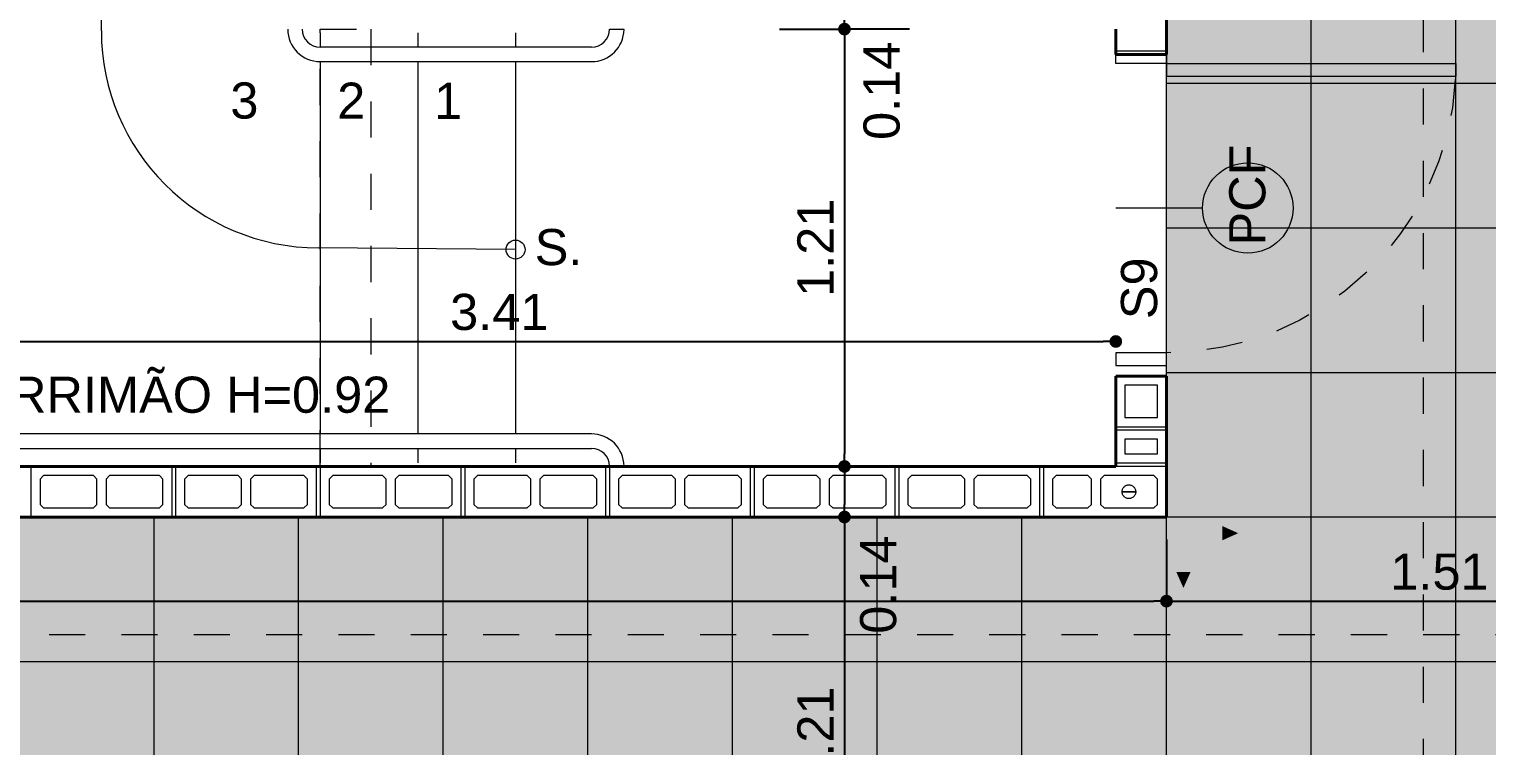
# Model space of a CAD drawing. Header units: millimetres. Extents: x 173 to 410, y -14 to 183.
# Drawn here: x 345.795 to 349.827, y -4.514 to -2.53 of the extents above; entities that cross this region are included whole.
import ezdxf
from ezdxf.enums import TextEntityAlignment as Align

# ---------------------------------------------------------------- set-up
doc = ezdxf.new("R2010")
doc.units = ezdxf.units.MM
doc.set_wipeout_variables(frame=1)
doc.linetypes.add('DASHDOT', pattern=[1, 0.5, -0.25, 0, -0.25])
doc.linetypes.add('HIDDEN', pattern=[0.05, 0.025, -0.025])
doc.layers.get('0').update_dxf_attribs({"color": 4})
for name, color, linetype, lineweight in [('ARQ Alvenaria', 201, 'Continuous', 40), ('ARQ Anotações', 2, 'Continuous', 5), ('ARQ Caixilharia', 140, 'Continuous', 9), ('ARQ Eixos', 8, 'DASHDOT', 5), ('ARQ Hachuras', 8, 'Continuous', 5), ('ARQ Projeções', 144, 'HIDDEN', 5), ('ARQ Visto', 152, 'Continuous', 13)]:
    doc.layers.add(name, color=color, linetype=linetype, lineweight=lineweight)
doc.layers.add('ARQ Forros', color=7, linetype='HIDDEN', lineweight=5, true_color=0xcacaca)
doc.layers.add('ARQ Pisos', color=9, linetype='Continuous', lineweight=5, true_color=0x808080)
doc.styles.get("Standard").update_dxf_attribs({"font": 'arial.ttf'})
doc.dimstyles.new('Executivo 1-50', dxfattribs={"dimtxt": 0.1, "dimasz": 0.035, "dimexe": 0, "dimexo": 0.0625, "dimgap": 0.03, "dimtad": 1, "dimzin": 0, "dimdsep": 46, "dimtxsty": 'Standard', "dimblk": 'DOT', "dimcen": 0.09, "dimclrd": 8, "dimclre": 8, "dimadec": 0, "dimazin": 0, "dimtfac": 1, "dimtix": 1, "dimtmove": 2, "dimatfit": 3, "dimldrblk": 'DOT', "dimfxl": 0.18, "dimfxlon": 1, "dimtolj": 1, "dimtzin": 0, "dimarcsym": 0})

# ---------------------------------------------------------------- blocks, each defined once
blk = doc.blocks.new('WALL_1015', base_point=(1.1049, 0.355))
at = {"lineweight": 0, "ltscale": 6.330599}
blk.add_wipeout([(1.1049, 0.315), (1.8549, 0.315), (1.8549, 0.355), (1.1049, 0.355)], dxfattribs=at).dxf.layer = 'ARQ Visto'
at = {"layer": 'ARQ Visto', "lineweight": 13}
for p, q in [((1.8549, 0.355), (1.1049, 0.355)), ((1.1049, 0.315), (1.8549, 0.315))]:
    blk.add_line(p, q, dxfattribs=at)
blk = doc.blocks.new('WALL_1016', base_point=(-0.0051, -0.755))
at = {"lineweight": 0, "ltscale": 6.408231}
blk.add_wipeout([(-0.0051, -0.755), (1.8549, -0.755), (1.8549, -0.715), (-0.0051, -0.715)], dxfattribs=at).dxf.layer = 'ARQ Visto'
at = {"layer": 'ARQ Visto', "lineweight": 13}
for p, q in [((1.8549, -0.715), (-0.0051, -0.715)), ((-0.0051, -0.755), (1.8549, -0.755))]:
    blk.add_line(p, q, dxfattribs=at)
blk = doc.blocks.new('WALL_1017', base_point=(1.8549, 0.355))
at = {"layer": 'ARQ Visto', "lineweight": 13}
blk.add_line((1.9449, 0.404), (1.9049, 0.4044), dxfattribs=at)
for radius in [0.05, 0.09]:
    blk.add_arc((1.8549, 0.405), radius, 270, 359.3617, dxfattribs=at)
blk = doc.blocks.new('WALL_1018', base_point=(1.9049, -0.8044))
at = {"layer": 'ARQ Visto', "lineweight": 13}
blk.add_line((1.9049, -0.8044), (1.9449, -0.804), dxfattribs=at)
for radius in [0.09, 0.05]:
    blk.add_arc((1.8549, -0.805), radius, 0.6383, 90, dxfattribs=at)
blk = doc.blocks.new('WALL_1032', base_point=(1.0549, 0.405))
at = {"layer": 'ARQ Visto', "lineweight": 13}
for radius in [0.09, 0.05]:
    blk.add_arc((1.1049, 0.405), radius, 180, 270, dxfattribs=at)
blk = doc.blocks.new('Folha 82')
for p, q in [((0.4, 0.8), (0.365, 0.8)), ((0.365, 0), (0.365, 0.8)), ((0.4, 0), (0.4, 0.8)), ((-0.435, 0), (-0.4, 0)), ((-0.435, -0.14), (-0.435, 0)), ((-0.4, 0), (-0.4, -0.14)), ((0.4, 0), (0.365, 0)), ((0.435, 0), (0.4, 0)), ((0.4, 0), (0.4, -0.14)), ((0.435, -0.14), (0.435, 0)), ((-0.4, -0.14), (-0.435, -0.14)), ((0.4, -0.14), (0.435, -0.14))]:
    blk.add_line(p, q)
at = {"layer": 'ARQ Projeções'}
blk.add_arc((0.4, 0), 0.8, 93.1802, 180, dxfattribs=at)
blk = doc.blocks.new('Window-Door Marker - 70_27')
at = {"color": 8}
blk.add_line((0, 0.1), (0, -0.14), dxfattribs=at)
blk.add_circle((0, 0.225), 0.125, dxfattribs=at)
blk.add_attdef('AC_MarkerText_1', text='', height=0.1, rotation=180).set_placement((0.1037, 0.3036), align=Align.BOTTOM_LEFT)
blk = doc.blocks.new('_DOT')
at = {"color": 0, "linetype": 'ByBlock', "lineweight": -2}
blk.add_line((-0.5, 0), (-1, 0), dxfattribs=at)
at = {"color": 0, "linetype": 'ByBlock', "const_width": 0.5}
blk.add_lwpolyline([(-0.25, 0, 1), (0.25, 0, 1)], format="xyb", close=True, dxfattribs=at)
blk = doc.blocks.new('*D2121')
at = {"layer": 'ARQ Anotações', "color": 8, "lineweight": -2, "transparency": 16777216}
for p, q in [((347.8701, -2.5304), (348.0501, -2.5304)), ((348.0501, -2.5654), (348.0501, -3.7054)), ((347.8701, -3.7404), (348.0501, -3.7404))]:
    blk.add_line(p, q, dxfattribs=at)
at = {"layer": 'Defpoints', "color": 0, "transparency": 16777216}
for p in [(347.5505, -2.5304), (347.4598, -3.7404), (348.0501, -3.7404)]:
    blk.add_point(p, dxfattribs=at)
at = {"layer": 'ARQ Anotações', "color": 8, "lineweight": -2, "transparency": 16777216, "xscale": 0.035, "yscale": 0.035, "zscale": 0.035}
for p, rotation in [((348.0501, -2.5304), 90), ((348.0501, -3.7404), 270)]:
    blk.add_blockref('_DOT', p, dxfattribs=dict(at, rotation=rotation))
at = {"layer": 'ARQ Anotações', "color": 0, "transparency": 16777216, "insert": (347.9698, -3.1354), "char_height": 0.1, "attachment_point": 5, "rotation": 90}
blk.add_mtext('\\A1;1.21', dxfattribs=at)
blk = doc.blocks.new('*D2122')
at = {"layer": 'ARQ Anotações', "color": 8, "lineweight": -2, "transparency": 16777216}
for p, q in [((347.8701, -3.7404), (348.0501, -3.7404)), ((348.0501, -3.7754), (348.0501, -3.8454)), ((348.138, -3.8804), (348.0501, -3.8804))]:
    blk.add_line(p, q, dxfattribs=at)
at = {"layer": 'Defpoints', "color": 0, "transparency": 16777216}
for p in [(347.4598, -3.7404), (348.0501, -3.8804), (348.2005, -3.8804)]:
    blk.add_point(p, dxfattribs=at)
at = {"layer": 'ARQ Anotações', "color": 8, "lineweight": -2, "transparency": 16777216, "xscale": 0.035, "yscale": 0.035, "zscale": 0.035}
for p, rotation in [((348.0501, -3.7404), 90), ((348.0501, -3.8804), 270)]:
    blk.add_blockref('_DOT', p, dxfattribs=dict(at, rotation=rotation))
at = {"layer": 'ARQ Anotações', "color": 0, "transparency": 16777216, "insert": (348.1439, -4.0675), "char_height": 0.1, "attachment_point": 5, "rotation": 90}
blk.add_mtext('\\A1;0.14', dxfattribs=at)
blk = doc.blocks.new('*D2123')
at = {"layer": 'ARQ Anotações', "color": 8, "lineweight": -2, "transparency": 16777216}
for p, q in [((348.138, -3.8804), (348.0501, -3.8804)), ((348.0501, -3.9154), (348.0501, -5.0554)), ((348.2301, -5.0904), (348.0501, -5.0904))]:
    blk.add_line(p, q, dxfattribs=at)
at = {"layer": 'Defpoints', "color": 0, "transparency": 16777216}
for p in [(348.2005, -3.8804), (348.0501, -5.0904), (349.2405, -5.0904)]:
    blk.add_point(p, dxfattribs=at)
at = {"layer": 'ARQ Anotações', "color": 8, "lineweight": -2, "transparency": 16777216, "xscale": 0.035, "yscale": 0.035, "zscale": 0.035}
for p, rotation in [((348.0501, -3.8804), 90), ((348.0501, -5.0904), 270)]:
    blk.add_blockref('_DOT', p, dxfattribs=dict(at, rotation=rotation))
at = {"layer": 'ARQ Anotações', "color": 0, "transparency": 16777216, "insert": (347.9698, -4.4854), "char_height": 0.1, "attachment_point": 5, "rotation": 90}
blk.add_mtext('\\A1;1.21', dxfattribs=at)
blk = doc.blocks.new('*D2124')
at = {"layer": 'ARQ Anotações', "color": 8, "lineweight": -2, "transparency": 16777216}
for p, q in [((348.2301, -2.3904), (348.0501, -2.3904)), ((348.0501, -2.4954), (348.0501, -2.4254)), ((348.2301, -2.5304), (348.0501, -2.5304))]:
    blk.add_line(p, q, dxfattribs=at)
at = {"layer": 'Defpoints', "color": 0, "transparency": 16777216}
for p in [(348.0501, -2.3904), (348.7728, -2.3904), (348.7728, -2.5304)]:
    blk.add_point(p, dxfattribs=at)
at = {"layer": 'ARQ Anotações', "color": 8, "lineweight": -2, "transparency": 16777216, "xscale": 0.035, "yscale": 0.035, "zscale": 0.035}
for p, rotation in [((348.0501, -2.3904), 90), ((348.0501, -2.5304), 270)]:
    blk.add_blockref('_DOT', p, dxfattribs=dict(at, rotation=rotation))
at = {"layer": 'ARQ Anotações', "color": 0, "lineweight": 13, "transparency": 16777216, "insert": (348.1533, -2.701), "char_height": 0.1, "attachment_point": 5, "rotation": 90}
blk.add_mtext('\\A1;0.14', dxfattribs=at)
blk = doc.blocks.new('*D2127')
at = {"layer": 'ARQ Anotações', "color": 8, "lineweight": -2, "transparency": 16777216}
for p, q in [((342.0502, -3.9429), (342.0502, -4.1131)), ((348.9405, -3.943), (348.9405, -4.1131)), ((342.0852, -4.1131), (348.9055, -4.1131))]:
    blk.add_line(p, q, dxfattribs=at)
at = {"layer": 'Defpoints', "color": 0, "transparency": 16777216}
for p in [(342.0502, -3.8804), (348.9405, -3.8805), (348.9405, -4.1131)]:
    blk.add_point(p, dxfattribs=at)
at = {"layer": 'ARQ Anotações', "color": 8, "lineweight": -2, "transparency": 16777216, "xscale": 0.035, "yscale": 0.035, "zscale": 0.035, "rotation": 180}
blk.add_blockref('_DOT', (342.0502, -4.1131), dxfattribs=at)
at = {"layer": 'ARQ Anotações', "color": 8, "lineweight": -2, "transparency": 16777216, "xscale": 0.035, "yscale": 0.035, "zscale": 0.035}
blk.add_blockref('_DOT', (348.9405, -4.1131), dxfattribs=at)
at = {"layer": 'ARQ Anotações', "color": 0, "transparency": 16777216, "insert": (345.4953, -4.0321), "char_height": 0.1, "attachment_point": 5}
blk.add_mtext('\\A1;6.89', dxfattribs=at)
blk = doc.blocks.new('*D2128')
at = {"layer": 'ARQ Anotações', "color": 8, "lineweight": -2, "transparency": 16777216}
for p, q in [((348.9405, -3.943), (348.9405, -4.1131)), ((348.9755, -4.1131), (350.4155, -4.1131)), ((350.4505, -4.2931), (350.4505, -4.1131))]:
    blk.add_line(p, q, dxfattribs=at)
at = {"layer": 'Defpoints', "color": 0, "transparency": 16777216}
for p in [(348.9405, -3.8805), (350.4505, -4.1131), (350.4505, -4.4684)]:
    blk.add_point(p, dxfattribs=at)
at = {"layer": 'ARQ Anotações', "color": 8, "lineweight": -2, "transparency": 16777216, "xscale": 0.035, "yscale": 0.035, "zscale": 0.035, "rotation": 180}
blk.add_blockref('_DOT', (348.9405, -4.1131), dxfattribs=at)
at = {"layer": 'ARQ Anotações', "color": 8, "lineweight": -2, "transparency": 16777216, "xscale": 0.035, "yscale": 0.035, "zscale": 0.035}
blk.add_blockref('_DOT', (350.4505, -4.1131), dxfattribs=at)
at = {"layer": 'ARQ Anotações', "color": 0, "transparency": 16777216, "insert": (349.6955, -4.0321), "char_height": 0.1, "attachment_point": 5}
blk.add_mtext('\\A1;1.51', dxfattribs=at)
blk = doc.blocks.new('paginacao')
for points in [[(-99, 275), (-59.8, 362.8), (-20.5, 275)], [(-70.3, 275), (-49.2, 275), (-70.3, 104.7), (-49.2, 104.7)], [(-275, 99.1), (-362.7, 59.8), (-275, 20.6)], [(-275, 70.4), (-275, 49.3), (-104.6, 70.4), (-104.6, 49.3)]]:
    blk.add_solid(points)
blk = doc.blocks.new('*D2141')
at = {"layer": 'ARQ Anotações', "color": 8, "lineweight": -2, "transparency": 16777216}
for p, q in [((345.3905, -3.2147), (345.3905, -3.3947)), ((345.4255, -3.3947), (348.7655, -3.3947)), ((348.8005, -3.4079), (348.8005, -3.3947))]:
    blk.add_line(p, q, dxfattribs=at)
at = {"layer": 'Defpoints', "color": 0, "transparency": 16777216}
for p in [(345.3905, -1.9904), (348.8005, -3.3947), (348.8005, -3.4704)]:
    blk.add_point(p, dxfattribs=at)
at = {"layer": 'ARQ Anotações', "color": 8, "lineweight": -2, "transparency": 16777216, "xscale": 0.035, "yscale": 0.035, "zscale": 0.035, "rotation": 180}
blk.add_blockref('_DOT', (345.3905, -3.3947), dxfattribs=at)
at = {"layer": 'ARQ Anotações', "color": 8, "lineweight": -2, "transparency": 16777216, "xscale": 0.035, "yscale": 0.035, "zscale": 0.035}
blk.add_blockref('_DOT', (348.8005, -3.3947), dxfattribs=at)
at = {"layer": 'ARQ Anotações', "color": 0, "transparency": 16777216, "insert": (347.0955, -3.3136), "char_height": 0.1, "attachment_point": 5}
blk.add_mtext('\\A1;3.41', dxfattribs=at)

msp = doc.modelspace()

# ---------------------------------------------------------------- hatches: boundary and pattern name
at = {"layer": 'ARQ Forros'}
h = msp.add_hatch(color=256, dxfattribs=at)
h.dxf.hatch_style = 1
h.paths.add_polyline_path([(340.5406, -7.1755), (340.5407, -7.1755), (340.5407, -5.2205), (341.5012, -5.2205), (341.5012, -5.0904), (341.8905, -5.0904), (341.8906, -5.0904), (343.3023, -5.0905), (343.3127, -5.0905), (350.4502, -5.0905), (350.4505, -0.7805), (348.9409, -0.7805), (348.9405, -3.8805), (342.051, -3.8805), (342.051, -0.7805), (340.5406, -0.7804)])

# ---------------------------------------------------------------- linework, layer by layer
at = {"layer": 'ARQ Alvenaria'}
for p, q in [((348.9405, -2.6004), (348.9405, -2.1404)), ((348.8005, -2.5304), (348.8005, -2.6004)), ((348.9405, -2.6004), (348.8005, -2.6004)), ((348.9405, -3.4904), (348.8005, -3.4904)), ((348.8005, -3.4904), (348.8005, -3.7404)), ((348.9405, -3.8804), (348.9405, -3.4904)), ((348.8005, -3.7404), (345.3905, -3.7404)), ((342.0506, -3.8804), (348.9405, -3.8804))]:
    msp.add_line(p, q, dxfattribs=at)
at = {"layer": 'ARQ Anotações'}
for p, q in [((345.9951, -2.5355), (345.9951, -1.9855)), ((347.1405, -3.1404), (346.5951, -3.1355))]:
    msp.add_line(p, q, dxfattribs=at)
msp.add_circle((347.1405, -3.1404), 0.0262, dxfattribs=at)
at = {"layer": 'ARQ Eixos', "linetype": 'DASHDOT', "ltscale": 0.1}
for p, q in [((349.6505, 8.5054), (349.6505, -13.7504)), ((329.6507, -4.2054), (360.3905, -4.2054))]:
    msp.add_line(p, q, dxfattribs=at)
at = {"layer": 'ARQ Hachuras'}
for p, q in [((348.8005, -3.4904), (348.8005, -3.6304)), ((348.9405, -3.4904), (348.8005, -3.4904)), ((348.9405, -3.6304), (348.9405, -3.4904)), ((348.8255, -3.5154), (348.8255, -3.6054)), ((348.9155, -3.5154), (348.8255, -3.5154)), ((348.9155, -3.6054), (348.9155, -3.5154)), ((348.8255, -3.6054), (348.9155, -3.6054)), ((348.8005, -3.6304), (348.9405, -3.6304)), ((348.9405, -3.6404), (348.8005, -3.6404)), ((348.8005, -3.6404), (348.8005, -3.7304)), ((348.9155, -3.6654), (348.8255, -3.6654)), ((348.8255, -3.6654), (348.8255, -3.7054)), ((348.9155, -3.7054), (348.9155, -3.6654)), ((348.9405, -3.7304), (348.9405, -3.6404)), ((348.8255, -3.7054), (348.9155, -3.7054)), ((348.8005, -3.7304), (348.9405, -3.7304))]:
    msp.add_line(p, q, dxfattribs=at)
at = {"layer": 'ARQ Hachuras', "flags": 128}
for points in [[(346.1905, -3.7404), (345.8005, -3.7404), (345.8005, -3.8804), (346.1905, -3.8804)], [(346.5905, -3.7404), (346.2005, -3.7404), (346.2005, -3.8804), (346.5905, -3.8804)], [(346.9905, -3.7404), (346.6005, -3.7404), (346.6005, -3.8804), (346.9905, -3.8804)], [(347.3905, -3.7404), (347.0005, -3.7404), (347.0005, -3.8804), (347.3905, -3.8804)], [(347.7905, -3.7404), (347.4005, -3.7404), (347.4005, -3.8804), (347.7905, -3.8804)], [(348.1905, -3.7404), (347.8005, -3.7404), (347.8005, -3.8804), (348.1905, -3.8804)], [(348.5905, -3.7404), (348.2005, -3.7404), (348.2005, -3.8804), (348.5905, -3.8804)], [(348.6005, -3.8804), (348.9405, -3.8804), (348.9405, -3.7404), (348.6005, -3.7404)], [(345.983, -3.7754), (345.973, -3.7654), (345.8355, -3.7654), (345.8255, -3.7754), (345.8255, -3.8454), (345.8355, -3.8554), (345.973, -3.8554), (345.983, -3.8454)], [(346.1655, -3.7754), (346.1555, -3.7654), (346.018, -3.7654), (346.008, -3.7754), (346.008, -3.8454), (346.018, -3.8554), (346.1555, -3.8554), (346.1655, -3.8454)], [(346.383, -3.7754), (346.373, -3.7654), (346.2355, -3.7654), (346.2255, -3.7754), (346.2255, -3.8454), (346.2355, -3.8554), (346.373, -3.8554), (346.383, -3.8454)], [(346.5655, -3.7754), (346.5555, -3.7654), (346.418, -3.7654), (346.408, -3.7754), (346.408, -3.8454), (346.418, -3.8554), (346.5555, -3.8554), (346.5655, -3.8454)], [(346.783, -3.7754), (346.773, -3.7654), (346.6355, -3.7654), (346.6255, -3.7754), (346.6255, -3.8454), (346.6355, -3.8554), (346.773, -3.8554), (346.783, -3.8454)], [(346.9655, -3.7754), (346.9555, -3.7654), (346.818, -3.7654), (346.808, -3.7754), (346.808, -3.8454), (346.818, -3.8554), (346.9555, -3.8554), (346.9655, -3.8454)], [(347.183, -3.7754), (347.173, -3.7654), (347.0355, -3.7654), (347.0255, -3.7754), (347.0255, -3.8454), (347.0355, -3.8554), (347.173, -3.8554), (347.183, -3.8454)], [(347.3655, -3.7754), (347.3555, -3.7654), (347.218, -3.7654), (347.208, -3.7754), (347.208, -3.8454), (347.218, -3.8554), (347.3555, -3.8554), (347.3655, -3.8454)], [(347.583, -3.7754), (347.573, -3.7654), (347.4355, -3.7654), (347.4255, -3.7754), (347.4255, -3.8454), (347.4355, -3.8554), (347.573, -3.8554), (347.583, -3.8454)], [(347.7655, -3.7754), (347.7555, -3.7654), (347.618, -3.7654), (347.608, -3.7754), (347.608, -3.8454), (347.618, -3.8554), (347.7555, -3.8554), (347.7655, -3.8454)], [(347.983, -3.7754), (347.973, -3.7654), (347.8355, -3.7654), (347.8255, -3.7754), (347.8255, -3.8454), (347.8355, -3.8554), (347.973, -3.8554), (347.983, -3.8454)], [(348.1655, -3.7754), (348.1555, -3.7654), (348.018, -3.7654), (348.008, -3.7754), (348.008, -3.8454), (348.018, -3.8554), (348.1555, -3.8554), (348.1655, -3.8454)], [(348.383, -3.7754), (348.373, -3.7654), (348.2355, -3.7654), (348.2255, -3.7754), (348.2255, -3.8454), (348.2355, -3.8554), (348.373, -3.8554), (348.383, -3.8454)], [(348.5655, -3.7754), (348.5555, -3.7654), (348.418, -3.7654), (348.408, -3.7754), (348.408, -3.8454), (348.418, -3.8554), (348.5555, -3.8554), (348.5655, -3.8454)], [(348.6255, -3.8454), (348.6355, -3.8554), (348.723, -3.8554), (348.733, -3.8454), (348.733, -3.7754), (348.723, -3.7654), (348.6355, -3.7654), (348.6255, -3.7754)], [(348.758, -3.8454), (348.768, -3.8554), (348.9055, -3.8554), (348.9155, -3.8454), (348.9155, -3.7754), (348.9055, -3.7654), (348.768, -3.7654), (348.758, -3.7754)], [(348.8364, -3.8104), (348.8364, -3.8105), (348.8364, -3.8105), (348.8364, -3.8105), (348.8364, -3.8105), (348.8365, -3.8106), (348.8365, -3.8106), (348.8365, -3.8106), (348.8365, -3.8106), (348.8365, -3.8107), (348.8366, -3.8107), (348.8366, -3.8107), (348.8366, -3.8107), (348.8366, -3.8107), (348.8367, -3.8107), (348.8367, -3.8107), (348.8367, -3.8107), (348.8368, -3.8107), (348.8368, -3.8107), (348.8368, -3.8107), (348.8368, -3.8107), (348.8369, -3.8107), (348.8369, -3.8107), (348.8369, -3.8106), (348.8369, -3.8106), (348.837, -3.8106), (348.837, -3.8106), (348.837, -3.8105), (348.837, -3.8105), (348.837, -3.8105), (348.837, -3.8105), (348.837, -3.8104), (348.8178, -3.8104), (348.8179, -3.8085), (348.8182, -3.8066), (348.8187, -3.8048), (348.8193, -3.803), (348.8202, -3.8013), (348.8212, -3.7996), (348.8224, -3.7981), (348.8237, -3.7967), (348.8251, -3.7955), (348.8267, -3.7944), (348.8284, -3.7935), (348.8301, -3.7927), (348.832, -3.7921), (348.8339, -3.7917), (348.8358, -3.7915), (348.8377, -3.7915), (348.8396, -3.7917), (348.8415, -3.7921), (348.8433, -3.7927), (348.845, -3.7935), (348.8467, -3.7944), (348.8483, -3.7955), (348.8497, -3.7967), (348.8511, -3.7981), (348.8522, -3.7996), (348.8532, -3.8013), (348.8541, -3.803), (348.8547, -3.8048), (348.8552, -3.8066), (348.8555, -3.8085), (348.8556, -3.8104)], [(348.837, -3.8104), (348.837, -3.8104), (348.837, -3.8104), (348.837, -3.8103), (348.837, -3.8103), (348.837, -3.8103), (348.837, -3.8103), (348.8369, -3.8102), (348.8369, -3.8102), (348.8369, -3.8102), (348.8369, -3.8102), (348.8368, -3.8102), (348.8368, -3.8101), (348.8368, -3.8101), (348.8368, -3.8101), (348.8367, -3.8101), (348.8367, -3.8101), (348.8367, -3.8101), (348.8366, -3.8101), (348.8366, -3.8101), (348.8366, -3.8102), (348.8366, -3.8102), (348.8365, -3.8102), (348.8365, -3.8102), (348.8365, -3.8102), (348.8365, -3.8103), (348.8365, -3.8103), (348.8364, -3.8103), (348.8364, -3.8103), (348.8364, -3.8104), (348.8364, -3.8104), (348.8364, -3.8104), (348.8556, -3.8104), (348.8555, -3.8123), (348.8552, -3.8142), (348.8547, -3.8161), (348.8541, -3.8179), (348.8532, -3.8196), (348.8522, -3.8212), (348.8511, -3.8227), (348.8497, -3.8241), (348.8483, -3.8254), (348.8467, -3.8265), (348.845, -3.8274), (348.8433, -3.8281), (348.8415, -3.8287), (348.8396, -3.8291), (348.8377, -3.8293), (348.8358, -3.8293), (348.8339, -3.8291), (348.832, -3.8287), (348.8301, -3.8281), (348.8284, -3.8274), (348.8267, -3.8265), (348.8251, -3.8254), (348.8237, -3.8241), (348.8224, -3.8227), (348.8212, -3.8212), (348.8202, -3.8196), (348.8193, -3.8179), (348.8187, -3.8161), (348.8182, -3.8142), (348.8179, -3.8123), (348.8178, -3.8104)]]:
    msp.add_lwpolyline(points, close=True, dxfattribs=at)

# ---------------------------------------------------------------- block references
at = {"layer": 'ARQ Anotações', "rotation": 270}
msp.add_blockref('Window-Door Marker - 70_27', (348.9405, -3.0254), dxfattribs=at).add_auto_attribs({'AC_MarkerText_1': 'PCF'})
at = {"layer": 'ARQ Anotações', "xscale": 0.0005, "yscale": 0.0005, "zscale": 0.0005, "rotation": 179.9994604314656}
msp.add_blockref('paginacao', (348.9576, -3.8952), dxfattribs=at)
at = {"layer": 'ARQ Caixilharia', "xscale": -1, "rotation": 270}
msp.add_blockref('Folha 82', (348.9405, -3.0258), dxfattribs=at)

# ---------------------------------------------------------------- texts
at = {"layer": 'ARQ Anotações', "lineweight": 13, "char_height": 0.1}
for s, insert, attachment_point in [('{3}', (346.3518, -2.7793), 7), ('{2}', (346.6473, -2.7784), 7), ('{1}', (346.915, -2.7788), 7), ('{S.}', (347.2594, -3.1849), 8), ('{CORRIMÃO H=0.92}', (346.1636, -3.5934), 8)]:
    msp.add_mtext(s, dxfattribs=dict(at, insert=insert, attachment_point=attachment_point))
at = {"layer": 'ARQ Anotações', "insert": (348.8147, -3.1622), "char_height": 0.1, "attachment_point": 3, "rotation": 90}
msp.add_mtext('S9', dxfattribs=at)

# ---------------------------------------------------------------- dimensions: what is measured, and where the dimension line sits
at = {"layer": 'ARQ Anotações', "lineweight": 13}
dim = msp.add_linear_dim(base=(348.0501, -2.3904), p1=(348.7728, -2.5304), p2=(348.7728, -2.3904), angle=90, dimstyle='Executivo 1-50', dxfattribs=at)
dim.commit()
dim.dimension.update_dxf_attribs({"geometry": '*D2124', "text_midpoint": (348.1533, -2.701), "dimtype": 160})
at = {"layer": 'ARQ Anotações'}
for base, p1, p2, picture, middle in [((348.0501, -3.7404), (347.5505, -2.5304), (347.4598, -3.7404), '*D2121', (347.9698, -3.1354)), ((348.0501, -5.0904), (348.2005, -3.8804), (349.2405, -5.0904), '*D2123', (347.9698, -4.4854))]:
    dim = msp.add_linear_dim(base=base, p1=p1, p2=p2, angle=90, dimstyle='Executivo 1-50', dxfattribs=at)
    dim.commit()
    dim.dimension.update_dxf_attribs({"geometry": picture, "text_midpoint": middle})
dim = msp.add_linear_dim(base=(348.0501, -3.8804), p1=(347.4598, -3.7404), p2=(348.2005, -3.8804), angle=90, dimstyle='Executivo 1-50', dxfattribs=at)
dim.commit()
dim.dimension.update_dxf_attribs({"geometry": '*D2122', "text_midpoint": (348.1439, -4.0675), "dimtype": 160})
for base, p1, p2, picture, middle in [((348.9405, -4.1131), (342.0502, -3.8804), (348.9405, -3.8805), '*D2127', (345.4953, -4.0321)), ((350.4505, -4.1131), (348.9405, -3.8805), (350.4505, -4.4684), '*D2128', (349.6955, -4.0321))]:
    dim = msp.add_linear_dim(base=base, p1=p1, p2=p2, dimstyle='Executivo 1-50', dxfattribs=at)
    dim.commit()
    dim.dimension.update_dxf_attribs({"geometry": picture, "text_midpoint": middle})

# ---------------------------------------------------------------- next in the draw order: block references
at = {"layer": 'ARQ Visto'}
for name, p in [('WALL_1015', (346.6005, -2.5804)), ('WALL_1016', (345.4905, -3.6904))]:
    msp.add_blockref(name, p, dxfattribs=at)

# ---------------------------------------------------------------- next in the draw order: hatches: boundary and pattern name
at = {"layer": 'ARQ Pisos'}
h = msp.add_hatch(dxfattribs=at)
h.set_pattern_fill('NET', color=256, scale=3.2)
h.set_pattern_definition([(0, (348.94046, -3.88043), (0, 0.4), []), (90, (348.94046, -3.88043), (-0.4, 2e-17), [])])
h.paths.add_polyline_path([(341.8902, -5.0904), (343.3031, -5.0904), (350.4501, -5.0904), (350.4501, -0.7804), (348.9405, -0.7804), (348.9405, -3.8804), (342.0502, -3.8804), (342.0506, -0.7804), (340.5402, -0.7804), (340.5402, -5.2304), (341.7508, -5.2304), (341.7508, -5.2304), (341.5008, -5.2304), (341.5008, -5.0904), (341.8902, -5.0904)])

# ---------------------------------------------------------------- next in the draw order: linework, layer by layer
at = {"layer": 'ARQ Anotações'}
msp.add_arc((346.5951, -2.5355), 0.6, 180, 270, dxfattribs=at)
at = {"layer": 'ARQ Projeções'}
msp.add_lwpolyline([(346.7405, -3.7404), (346.6005, -3.7404), (346.6005, -2.5304), (346.7405, -2.5304)], close=True, dxfattribs=at)
at = {"layer": 'ARQ Visto'}
for p, q in [((346.6005, -2.5404), (346.6005, -2.5804)), ((346.8705, -2.5404), (346.8705, -2.5804)), ((347.1405, -2.5404), (347.1405, -2.5804)), ((346.6005, -2.6204), (346.6005, -3.6504)), ((346.8705, -2.6204), (346.8705, -3.6504)), ((347.1405, -2.6204), (347.1405, -3.6504)), ((346.6005, -3.6904), (346.6005, -3.7304)), ((346.8705, -3.6904), (346.8705, -3.7304)), ((347.1405, -3.6904), (347.1405, -3.7304))]:
    msp.add_line(p, q, dxfattribs=at)

# ---------------------------------------------------------------- next in the draw order: block references
for name, p in [('WALL_1032', (346.5505, -2.5304)), ('WALL_1017', (347.3505, -2.5804)), ('WALL_1018', (347.4005, -3.7399))]:
    msp.add_blockref(name, p, dxfattribs=at)

# ---------------------------------------------------------------- next in the draw order: dimensions: what is measured, and where the dimension line sits
at = {"layer": 'ARQ Anotações'}
dim = msp.add_linear_dim(base=(348.8005, -3.3947), p1=(345.3905, -1.9904), p2=(348.8005, -3.4704), dimstyle='Executivo 1-50', dxfattribs=at)
dim.commit()
dim.dimension.update_dxf_attribs({"geometry": '*D2141', "text_midpoint": (347.0955, -3.3136)})

doc.saveas('drawing.dxf')
